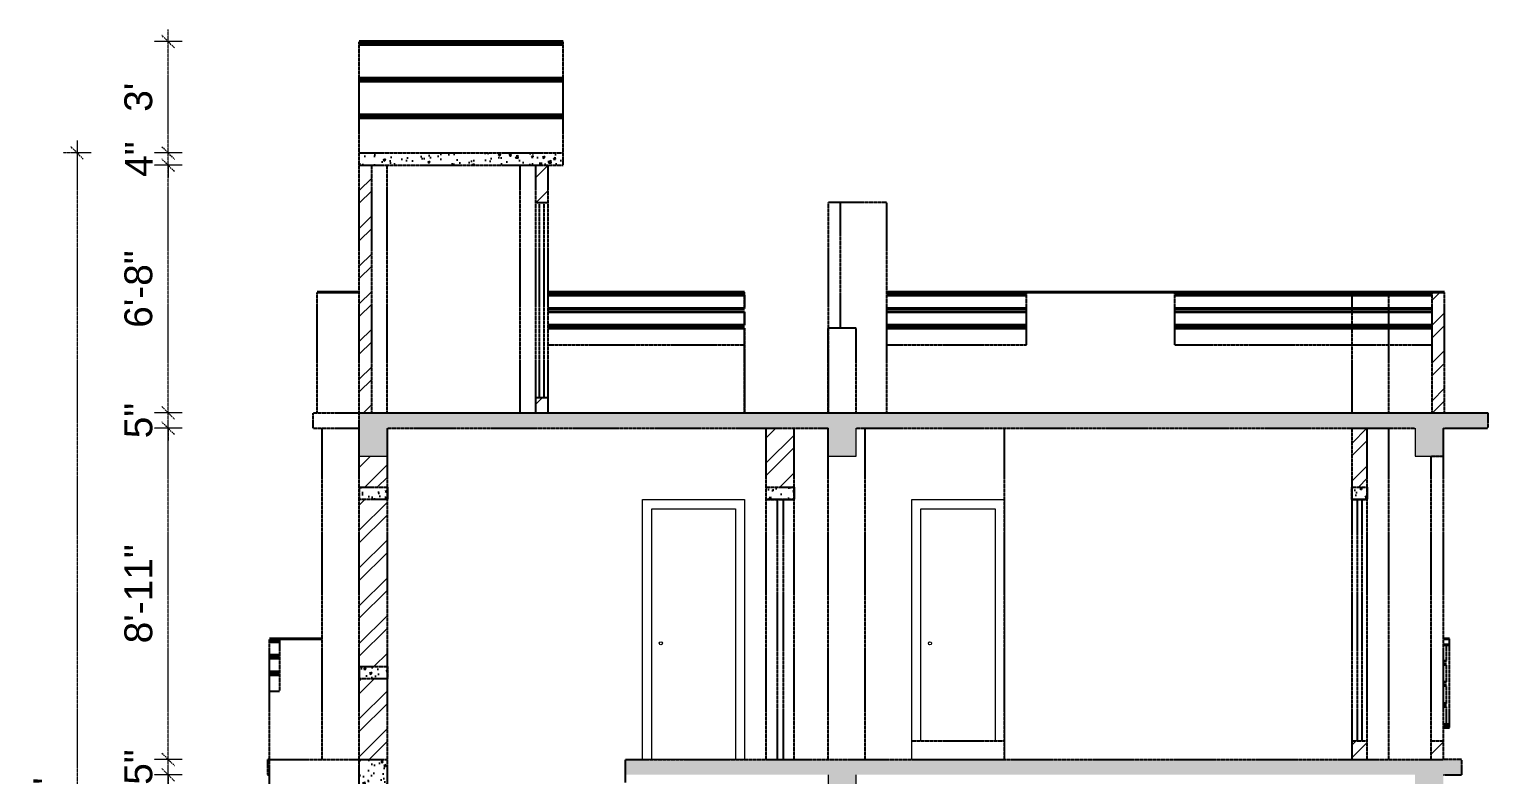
# Model space of a CAD drawing. Header units: inches. Extents: x 24614 to 27792, y -6849 to -4602.
# Drawn here: x 26138.7 to 26610.2, y -5661.6 to -5420.6 of the extents above; entities that cross this region are included whole.
import ezdxf

# ---------------------------------------------------------------- set-up
doc = ezdxf.new("R2010")
doc.units = ezdxf.units.IN
doc.header["$LTSCALE"] = 0.5
doc.header["$MEASUREMENT"] = 0
doc.header["$PDMODE"] = 66
doc.linetypes.add('DASH', pattern=[0.35, 0.25, -0.1])
doc.layers.add('A-Wall', color=7, linetype='Continuous')
for name, color, linetype, lineweight in [('A_Title Text', 105, 'Continuous', 60), ('Dimention', 5, 'Continuous', 20), ('door', 202, 'Continuous', 5), ('ELEVATION', 85, 'Continuous', 9), ('Elevation 2', 31, 'Continuous', 40), ('Toilet', 7, 'Continuous', 25)]:
    doc.layers.add(name, color=color, linetype=linetype, lineweight=lineweight)
doc.styles.add('arial', font='arial.ttf')
doc.dimstyles.new('Sudeep', dxfattribs={"dimtxt": 6, "dimasz": 4, "dimexe": 4.5, "dimexo": 4.5, "dimgap": 5, "dimtad": 1, "dimdec": 0, "dimlunit": 4, "dimtxsty": 'arial', "dimblk": 'OBLIQUE', "dimcen": 250, "dimdle": 4, "dimclrd": 86, "dimclre": 5, "dimclrt": 1, "dimadec": 0, "dimazin": 0, "dimtfac": 1, "dimtdec": 0, "dimtix": 1, "dimtmove": 1, "dimatfit": 3, "dimldrblk": 'OBLIQUE', "dimfxl": 4.5, "dimfxlon": 1, "dimfrac": 2, "dimlwd": 15, "dimlwe": 13, "dimarcsym": 0})
pattern_1 = [(50, (6466.97, -3563.903), (7.1726018, -0.6275213), [0.75, -8.25]), (355, (6466.97, -3563.903), (-1.3875133, 7.5219213), [0.6, -6.6]), (100.451444, (6467.568, -3563.955), (5.7850885, 6.8944), [0.637402, -7.011421]), (46.1842, (6466.97, -3561.903), (10.6724133, -1.655193), [1.125, -12.375]), (96.635635, (6467.859, -3562.041), (9.3466195, 9.741186), [0.9561034, -10.5171376]), (351.184164, (6466.97, -3561.903), (9.3466195, 9.741186), [0.9, -9.9]), (21, (6467.97, -3562.403), (5.9690705, -4.0261889), [0.75, -8.25]), (326, (6467.97, -3562.403), (2.4331533, 7.2515005), [0.6, -6.6]), (71.451445, (6468.4675, -3562.738), (8.4022238, 3.2253115), [0.637402, -7.011421]), (37.5, (6466.97, -3563.9027), (0.12159855, 3.32893854), [0, -6.52, 0, -6.7, 0, -6.625]), (7.5, (6466.97, -3563.9027), (2.6306954, 3.9441171), [0, -3.82, 0, -6.37, 0, -2.525]), (327.5, (6464.74, -3563.9027), (5.33822436, -0.2255487), [0, -2.5, 0, -7.8, 0, -10.35]), (317.5, (6463.74, -3563.9027), (5.8318617, 1.0010498), [0, -3.25, 0, -5.18, 0, -7.35])]
pattern_2 = [(45, (6466.97, -3563.903), (-6.098796, 6.098796), []), (45, (6471.036, -3563.903), (-6.098796, 6.098796), [])]

# ---------------------------------------------------------------- blocks, each defined once
blk = doc.blocks.new('_Oblique')
at = {"color": 0, "linetype": 'ByBlock', "lineweight": -2}
blk.add_line((-0.5, -0.5), (0.5, 0.5), dxfattribs=at)
blk = doc.blocks.new('*D1473')
at = {"layer": 'A_Title Text', "color": 86, "linetype": 'DASH', "lineweight": 15, "ltscale": 0.1, "transparency": 16777216}
blk.add_line((26183.62, -5772.61), (26183.62, -5657.61), dxfattribs=at)
at = {"layer": 'A_Title Text', "color": 5, "linetype": 'DASH', "lineweight": 13, "ltscale": 0.1, "transparency": 16777216}
for p, q in [((26188.12, -5661.61), (26179.12, -5661.61)), ((26188.12, -5768.61), (26179.12, -5768.61))]:
    blk.add_line(p, q, dxfattribs=at)
at = {"layer": 'Defpoints', "color": 0, "linetype": 'DASH', "ltscale": 0.1, "transparency": 16777216}
for p in [(26183.62, -5661.61), (26343.12, -5661.61), (26348.67, -5768.61)]:
    blk.add_point(p, dxfattribs=at)
at = {"layer": 'A_Title Text', "color": 86, "linetype": 'DASH', "lineweight": 15, "ltscale": 0.1, "transparency": 16777216, "xscale": 4, "yscale": 4, "zscale": 4}
for p, rotation in [((26183.62, -5661.61), 90), ((26183.62, -5768.61), 270)]:
    blk.add_blockref('_Oblique', p, dxfattribs=dict(at, rotation=rotation))
at = {"layer": 'A_Title Text', "color": 1, "linetype": 'DASH', "ltscale": 0.1, "transparency": 16777216, "insert": (26174.03, -5715.11), "char_height": 9, "attachment_point": 5, "rotation": 90, "style": 'arial'}
blk.add_mtext('8\'-11"', dxfattribs=at)
blk = doc.blocks.new('*D1474')
at = {"layer": 'A_Title Text', "color": 86, "linetype": 'DASH', "lineweight": 15, "ltscale": 0.1, "transparency": 16777216}
for p, q in [((26183.62, -5656.61), (26183.62, -5652.61)), ((26183.62, -5661.61), (26183.62, -5656.61)), ((26183.62, -5661.61), (26183.62, -5665.61))]:
    blk.add_line(p, q, dxfattribs=at)
at = {"layer": 'A_Title Text', "color": 5, "linetype": 'DASH', "lineweight": 13, "ltscale": 0.1, "transparency": 16777216}
for p, q in [((26188.12, -5656.61), (26179.12, -5656.61)), ((26188.12, -5661.61), (26179.12, -5661.61))]:
    blk.add_line(p, q, dxfattribs=at)
at = {"layer": 'Defpoints', "color": 0, "linetype": 'DASH', "ltscale": 0.1, "transparency": 16777216}
for p in [(26183.62, -5656.61), (26331.46, -5656.61), (26343.12, -5661.61)]:
    blk.add_point(p, dxfattribs=at)
at = {"layer": 'A_Title Text', "color": 86, "linetype": 'DASH', "lineweight": 15, "ltscale": 0.1, "transparency": 16777216, "xscale": 4, "yscale": 4, "zscale": 4}
for p, rotation in [((26183.62, -5656.61), 270), ((26183.62, -5661.61), 90)]:
    blk.add_blockref('_Oblique', p, dxfattribs=dict(at, rotation=rotation))
at = {"layer": 'A_Title Text', "color": 1, "linetype": 'DASH', "ltscale": 0.1, "transparency": 16777216, "insert": (26174.04, -5659.11), "char_height": 9, "attachment_point": 5, "rotation": 90, "style": 'arial'}
blk.add_mtext('5"', dxfattribs=at)
blk = doc.blocks.new('*D1475')
at = {"layer": 'A_Title Text', "color": 5, "linetype": 'DASH', "lineweight": 13, "ltscale": 0.1, "transparency": 16777216}
for p, q in [((26188.12, -5549.61), (26179.12, -5549.61)), ((26188.12, -5656.61), (26179.12, -5656.61))]:
    blk.add_line(p, q, dxfattribs=at)
at = {"layer": 'A_Title Text', "color": 86, "linetype": 'DASH', "lineweight": 15, "ltscale": 0.1, "transparency": 16777216}
blk.add_line((26183.62, -5660.61), (26183.62, -5545.61), dxfattribs=at)
at = {"layer": 'Defpoints', "color": 0, "linetype": 'DASH', "ltscale": 0.1, "transparency": 16777216}
for p in [(26183.62, -5549.61), (26230.44, -5549.61), (26331.46, -5656.61)]:
    blk.add_point(p, dxfattribs=at)
at = {"layer": 'A_Title Text', "color": 86, "linetype": 'DASH', "lineweight": 15, "ltscale": 0.1, "transparency": 16777216, "xscale": 4, "yscale": 4, "zscale": 4}
for p, rotation in [((26183.62, -5549.61), 90), ((26183.62, -5656.61), 270)]:
    blk.add_blockref('_Oblique', p, dxfattribs=dict(at, rotation=rotation))
at = {"layer": 'A_Title Text', "color": 1, "linetype": 'DASH', "ltscale": 0.1, "transparency": 16777216, "insert": (26174.03, -5603.11), "char_height": 9, "attachment_point": 5, "rotation": 90, "style": 'arial'}
blk.add_mtext('8\'-11"', dxfattribs=at)
blk = doc.blocks.new('*D1476')
at = {"layer": 'A_Title Text', "color": 5, "linetype": 'DASH', "lineweight": 13, "ltscale": 0.1, "transparency": 16777216}
for p, q in [((26188.12, -5544.61), (26179.12, -5544.61)), ((26188.12, -5549.61), (26179.12, -5549.61))]:
    blk.add_line(p, q, dxfattribs=at)
at = {"layer": 'A_Title Text', "color": 86, "linetype": 'DASH', "lineweight": 15, "ltscale": 0.1, "transparency": 16777216}
for p, q in [((26183.62, -5544.61), (26183.62, -5540.61)), ((26183.62, -5549.61), (26183.62, -5544.61)), ((26183.62, -5549.61), (26183.62, -5553.61))]:
    blk.add_line(p, q, dxfattribs=at)
at = {"layer": 'Defpoints', "color": 0, "linetype": 'DASH', "ltscale": 0.1, "transparency": 16777216}
for p in [(26183.62, -5544.61), (26230.44, -5544.61), (26230.44, -5549.61)]:
    blk.add_point(p, dxfattribs=at)
at = {"layer": 'A_Title Text', "color": 86, "linetype": 'DASH', "lineweight": 15, "ltscale": 0.1, "transparency": 16777216, "xscale": 4, "yscale": 4, "zscale": 4}
for p, rotation in [((26183.62, -5544.61), 270), ((26183.62, -5549.61), 90)]:
    blk.add_blockref('_Oblique', p, dxfattribs=dict(at, rotation=rotation))
at = {"layer": 'A_Title Text', "color": 1, "linetype": 'DASH', "ltscale": 0.1, "transparency": 16777216, "insert": (26174.04, -5547.11), "char_height": 9, "attachment_point": 5, "rotation": 90, "style": 'arial'}
blk.add_mtext('5"', dxfattribs=at)
blk = doc.blocks.new('*D1477')
at = {"layer": 'A_Title Text', "color": 5, "linetype": 'DASH', "lineweight": 13, "ltscale": 0.1, "transparency": 16777216}
for p, q in [((26188.12, -5464.61), (26179.12, -5464.61)), ((26188.12, -5544.61), (26179.12, -5544.61))]:
    blk.add_line(p, q, dxfattribs=at)
at = {"layer": 'A_Title Text', "color": 86, "linetype": 'DASH', "lineweight": 15, "ltscale": 0.1, "transparency": 16777216}
blk.add_line((26183.62, -5548.61), (26183.62, -5460.61), dxfattribs=at)
at = {"layer": 'Defpoints', "color": 0, "linetype": 'DASH', "ltscale": 0.1, "transparency": 16777216}
for p in [(26183.62, -5464.61), (26245.41, -5464.61), (26230.44, -5544.61)]:
    blk.add_point(p, dxfattribs=at)
at = {"layer": 'A_Title Text', "color": 86, "linetype": 'DASH', "lineweight": 15, "ltscale": 0.1, "transparency": 16777216, "xscale": 4, "yscale": 4, "zscale": 4}
for p, rotation in [((26183.62, -5464.61), 90), ((26183.62, -5544.61), 270)]:
    blk.add_blockref('_Oblique', p, dxfattribs=dict(at, rotation=rotation))
at = {"layer": 'A_Title Text', "color": 1, "linetype": 'DASH', "ltscale": 0.1, "transparency": 16777216, "insert": (26174.03, -5504.61), "char_height": 9, "attachment_point": 5, "rotation": 90, "style": 'arial'}
blk.add_mtext('6\'-8"', dxfattribs=at)
blk = doc.blocks.new('*D1478')
at = {"layer": 'A_Title Text', "color": 86, "linetype": 'DASH', "lineweight": 15, "ltscale": 0.1, "transparency": 16777216}
for p, q in [((26183.62, -5460.61), (26183.62, -5456.61)), ((26183.62, -5464.61), (26183.62, -5460.61)), ((26183.62, -5464.61), (26183.62, -5468.61))]:
    blk.add_line(p, q, dxfattribs=at)
at = {"layer": 'A_Title Text', "color": 5, "linetype": 'DASH', "lineweight": 13, "ltscale": 0.1, "transparency": 16777216}
for p, q in [((26188.12, -5460.61), (26179.12, -5460.61)), ((26188.12, -5464.61), (26179.12, -5464.61))]:
    blk.add_line(p, q, dxfattribs=at)
at = {"layer": 'Defpoints', "color": 0, "linetype": 'DASH', "ltscale": 0.1, "transparency": 16777216}
for p in [(26183.62, -5460.61), (26245.41, -5460.61), (26245.41, -5464.61)]:
    blk.add_point(p, dxfattribs=at)
at = {"layer": 'A_Title Text', "color": 86, "linetype": 'DASH', "lineweight": 15, "ltscale": 0.1, "transparency": 16777216, "xscale": 4, "yscale": 4, "zscale": 4}
for p, rotation in [((26183.62, -5460.61), 270), ((26183.62, -5464.61), 90)]:
    blk.add_blockref('_Oblique', p, dxfattribs=dict(at, rotation=rotation))
at = {"layer": 'A_Title Text', "color": 1, "linetype": 'DASH', "ltscale": 0.1, "transparency": 16777216, "insert": (26174.12, -5462.61), "char_height": 9, "attachment_point": 5, "rotation": 90, "style": 'arial'}
blk.add_mtext('4"', dxfattribs=at)
blk = doc.blocks.new('*D1479')
at = {"layer": 'A_Title Text', "color": 86, "linetype": 'DASH', "lineweight": 15, "ltscale": 0.1, "transparency": 16777216}
blk.add_line((26183.62, -5464.61), (26183.62, -5420.61), dxfattribs=at)
at = {"layer": 'A_Title Text', "color": 5, "linetype": 'DASH', "lineweight": 13, "ltscale": 0.1, "transparency": 16777216}
for p, q in [((26188.12, -5424.61), (26179.12, -5424.61)), ((26188.12, -5460.61), (26179.12, -5460.61))]:
    blk.add_line(p, q, dxfattribs=at)
at = {"layer": 'Defpoints', "color": 0, "linetype": 'DASH', "ltscale": 0.1, "transparency": 16777216}
for p in [(26183.62, -5424.61), (26245.41, -5424.61), (26245.41, -5460.61)]:
    blk.add_point(p, dxfattribs=at)
at = {"layer": 'A_Title Text', "color": 86, "linetype": 'DASH', "lineweight": 15, "ltscale": 0.1, "transparency": 16777216, "xscale": 4, "yscale": 4, "zscale": 4}
for p, rotation in [((26183.62, -5424.61), 90), ((26183.62, -5460.61), 270)]:
    blk.add_blockref('_Oblique', p, dxfattribs=dict(at, rotation=rotation))
at = {"layer": 'A_Title Text', "color": 1, "linetype": 'DASH', "ltscale": 0.1, "transparency": 16777216, "insert": (26174.02, -5442.61), "char_height": 9, "attachment_point": 5, "rotation": 90, "style": 'arial'}
blk.add_mtext("3'", dxfattribs=at)
blk = doc.blocks.new('*D1480')
at = {"layer": 'A_Title Text', "color": 86, "linetype": 'DASH', "lineweight": 15, "ltscale": 0.1, "transparency": 16777216}
blk.add_line((26154.19, -5456.61), (26154.19, -5884.61), dxfattribs=at)
at = {"layer": 'A_Title Text', "color": 5, "linetype": 'DASH', "lineweight": 13, "ltscale": 0.1, "transparency": 16777216}
for p, q in [((26158.69, -5460.61), (26149.69, -5460.61)), ((26158.69, -5880.61), (26149.69, -5880.61))]:
    blk.add_line(p, q, dxfattribs=at)
at = {"layer": 'Defpoints', "color": 0, "linetype": 'DASH', "ltscale": 0.1, "transparency": 16777216}
for p in [(26245.41, -5460.61), (26154.19, -5880.61), (26245.41, -5880.61)]:
    blk.add_point(p, dxfattribs=at)
at = {"layer": 'A_Title Text', "color": 86, "linetype": 'DASH', "lineweight": 15, "ltscale": 0.1, "transparency": 16777216, "xscale": 4, "yscale": 4, "zscale": 4}
for p, rotation in [((26154.19, -5460.61), 90), ((26154.19, -5880.61), 270)]:
    blk.add_blockref('_Oblique', p, dxfattribs=dict(at, rotation=rotation))
at = {"layer": 'A_Title Text', "color": 1, "linetype": 'DASH', "ltscale": 0.1, "transparency": 16777216, "insert": (26144.59, -5670.61), "char_height": 9, "attachment_point": 5, "rotation": 90, "style": 'arial'}
blk.add_mtext("35'", dxfattribs=at)

msp = doc.modelspace()

# ---------------------------------------------------------------- hatches: boundary and pattern name
at = {"layer": 'A-Wall', "ltscale": 40, "true_color": 0xf26722}
h = msp.add_hatch(dxfattribs=at)
h.set_pattern_fill('AR-CONC', color=30)
h.set_pattern_definition(pattern_1)
h.paths.add_polyline_path([(26245.41, -5460.61), (26245.41, -5464.61), (26311.35, -5464.61), (26311.35, -5460.61)])
h = msp.add_hatch(dxfattribs=at)
h.set_pattern_fill('AR-CONC', color=30)
h.set_pattern_definition(pattern_1)
h.paths.add_polyline_path([(26254.47, -5549.61), (26396.97, -5549.61), (26396.97, -5558.61), (26405.97, -5558.61), (26405.97, -5549.61), (26586.69, -5549.61), (26586.69, -5558.61), (26595.85, -5558.61), (26595.85, -5549.61), (26610.22, -5549.61), (26610.22, -5544.61), (26245.41, -5544.61), (26245.41, -5549.61), (26245.41, -5558.61), (26254.47, -5558.61)])
h = msp.add_hatch(dxfattribs=at)
h.set_pattern_fill('AR-CONC', color=30)
h.set_pattern_definition(pattern_1)
h.paths.add_polyline_path([(26254.47, -5568.61), (26245.47, -5568.61), (26245.47, -5572.61), (26254.47, -5572.61)])
h = msp.add_hatch(dxfattribs=at)
h.set_pattern_fill('AR-CONC', color=30)
h.set_pattern_definition(pattern_1)
h.paths.add_polyline_path([(26376.97, -5568.61), (26376.97, -5572.61), (26385.97, -5572.61), (26385.97, -5568.61)])
h = msp.add_hatch(dxfattribs=at)
h.set_pattern_fill('AR-CONC', color=30)
h.set_pattern_definition(pattern_1)
h.paths.add_polyline_path([(26566.22, -5568.61), (26566.22, -5572.61), (26571.22, -5572.61), (26571.22, -5568.61)])
h = msp.add_hatch(dxfattribs=at)
h.set_pattern_fill('AR-CONC', color=30)
h.set_pattern_definition(pattern_1)
h.paths.add_polyline_path([(26245.47, -5626.61), (26245.47, -5630.61), (26254.47, -5630.61), (26254.47, -5626.61)])
h = msp.add_hatch(dxfattribs=at)
h.set_pattern_fill('AR-CONC', color=30)
h.set_pattern_definition(pattern_1)
h.paths.add_polyline_path([(26245.41, -5670.61), (26254.47, -5670.61), (26254.47, -5661.61), (26254.47, -5656.61), (26245.41, -5656.61)])
h = msp.add_hatch(dxfattribs=at)
h.set_pattern_fill('AR-CONC', color=30)
h.set_pattern_definition(pattern_1)
h.paths.add_polyline_path([(26405.97, -5661.61), (26586.69, -5661.61), (26586.69, -5670.61), (26595.85, -5670.61), (26595.85, -5661.61), (26601.85, -5661.61), (26601.85, -5656.61), (26595.85, -5656.61), (26331.46, -5656.61), (26331.46, -5661.61), (26396.97, -5661.61), (26396.97, -5670.61), (26405.97, -5670.61)])
at = {"layer": 'Dimention', "ltscale": 40, "true_color": 0xf26722}
h = msp.add_hatch(dxfattribs=at)
h.set_pattern_fill('ANSI32', color=30, scale=23)
h.set_pattern_definition(pattern_2)
h.paths.add_polyline_path([(26245.41, -5544.61), (26249.41, -5544.61), (26249.41, -5464.61), (26245.41, -5464.61)])
h = msp.add_hatch(dxfattribs=at)
h.set_pattern_fill('ANSI32', color=30, scale=23)
h.set_pattern_definition(pattern_2)
h.paths.add_polyline_path([(26306.35, -5464.61), (26302.35, -5464.61), (26302.35, -5476.61), (26306.35, -5476.61)])
h = msp.add_hatch(dxfattribs=at)
h.set_pattern_fill('ANSI32', color=30, scale=23)
h.set_pattern_definition(pattern_2)
h.paths.add_polyline_path([(26596.22, -5505.61), (26592.22, -5505.61), (26592.22, -5544.61), (26596.22, -5544.61)])
h = msp.add_hatch(dxfattribs=at)
h.set_pattern_fill('ANSI32', color=30, scale=23)
h.set_pattern_definition(pattern_2)
h.paths.add_polyline_path([(26306.35, -5539.61), (26302.35, -5539.61), (26302.35, -5544.61), (26306.35, -5544.61)])
h = msp.add_hatch(dxfattribs=at)
h.set_pattern_fill('ANSI32', color=30, scale=23)
h.set_pattern_definition(pattern_2)
h.paths.add_polyline_path([(26385.97, -5549.61), (26376.97, -5549.61), (26376.97, -5568.61), (26385.97, -5568.61)])
h = msp.add_hatch(dxfattribs=at)
h.set_pattern_fill('ANSI32', color=30, scale=23)
h.set_pattern_definition(pattern_2)
h.paths.add_polyline_path([(26566.22, -5568.61), (26571.22, -5568.61), (26571.22, -5549.61), (26566.22, -5549.61)])
h = msp.add_hatch(dxfattribs=at)
h.set_pattern_fill('ANSI32', color=30, scale=23)
h.set_pattern_definition(pattern_2)
h.paths.add_polyline_path([(26254.47, -5558.61), (26245.41, -5558.61), (26245.41, -5568.61), (26254.47, -5568.61)])
h = msp.add_hatch(dxfattribs=at)
h.set_pattern_fill('ANSI32', color=30, scale=23)
h.set_pattern_definition(pattern_2)
h.paths.add_polyline_path([(26245.41, -5626.61), (26254.47, -5626.61), (26254.47, -5572.61), (26245.41, -5572.61)])
h = msp.add_hatch(dxfattribs=at)
h.set_pattern_fill('ANSI32', color=30, scale=23)
h.set_pattern_definition(pattern_2)
h.paths.add_polyline_path([(26254.47, -5630.61), (26245.41, -5630.61), (26245.41, -5656.61), (26254.47, -5656.61)])
h = msp.add_hatch(dxfattribs=at)
h.set_pattern_fill('ANSI32', color=30, scale=23)
h.set_pattern_definition(pattern_2)
h.paths.add_polyline_path([(26566.22, -5656.61), (26571.22, -5656.61), (26571.22, -5650.61), (26566.22, -5650.61)])
h = msp.add_hatch(dxfattribs=at)
h.set_pattern_fill('ANSI32', color=30, scale=23)
h.set_pattern_definition(pattern_2)
h.paths.add_polyline_path([(26591.85, -5656.61), (26595.85, -5656.61), (26595.85, -5650.61), (26591.85, -5650.61)])

# ---------------------------------------------------------------- linework, layer by layer
at = {"layer": 'A-Wall', "color": 30, "ltscale": 40, "true_color": 0xf26722}
msp.add_line((26245.41, -5544.61), (26610.22, -5544.61), dxfattribs=at)
at = {"layer": 'door'}
for points in [[(26336.98, -5572.61), (26369.97, -5572.61), (26369.97, -5656.61), (26336.98, -5656.61)], [(26423.97, -5572.61), (26453.97, -5572.61), (26453.97, -5656.61), (26423.97, -5656.61)]]:
    msp.add_lwpolyline(points, close=True, dxfattribs=at)
for points in [[(26339.98, -5656.61), (26339.98, -5575.61), (26366.97, -5575.61), (26366.97, -5656.61)], [(26426.97, -5650.61), (26426.97, -5575.61), (26450.97, -5575.61), (26450.97, -5650.61)]]:
    msp.add_lwpolyline(points, dxfattribs=at)
for centre in [(26342.89, -5619.1), (26429.88, -5619.1)]:
    msp.add_circle(centre, 0.5, dxfattribs=at)
at = {"layer": 'ELEVATION'}
for points in [[(26245.41, -5549.61), (26245.41, -5558.61), (26254.47, -5558.61), (26254.47, -5549.61)], [(26396.97, -5549.61), (26396.97, -5558.61), (26405.97, -5558.61), (26405.97, -5549.61)], [(26586.69, -5549.61), (26586.69, -5558.61), (26595.85, -5558.61), (26595.85, -5549.61)], [(26245.41, -5656.61), (26245.41, -5670.61), (26254.47, -5670.61), (26254.47, -5661.61)], [(26396.97, -5661.61), (26396.97, -5670.61), (26405.97, -5670.61), (26405.97, -5661.61)]]:
    msp.add_lwpolyline(points, dxfattribs=at)
at = {"layer": 'Elevation 2'}
for p, q in [((26245.41, -5424.61), (26311.35, -5424.61)), ((26245.41, -5425.61), (26311.35, -5425.61)), ((26245.41, -5436.44), (26311.35, -5436.44)), ((26245.41, -5437.44), (26311.35, -5437.44)), ((26245.41, -5448.27), (26311.35, -5448.27)), ((26245.41, -5449.27), (26311.35, -5449.27)), ((26231.79, -5505.61), (26245.41, -5505.61)), ((26306.35, -5505.61), (26369.97, -5505.61)), ((26306.35, -5506.61), (26369.97, -5506.61)), ((26415.97, -5505.61), (26596.22, -5505.61)), ((26415.97, -5506.61), (26461.09, -5506.61)), ((26509.09, -5506.61), (26592.22, -5506.61)), ((26306.35, -5510.94), (26369.97, -5510.94)), ((26306.35, -5511.94), (26369.97, -5511.94)), ((26415.97, -5510.94), (26461.09, -5510.94)), ((26415.97, -5511.94), (26461.09, -5511.94)), ((26509.09, -5510.94), (26592.22, -5510.94)), ((26509.09, -5511.94), (26592.22, -5511.94)), ((26306.35, -5516.27), (26369.97, -5516.27)), ((26415.97, -5516.27), (26461.09, -5516.27)), ((26509.09, -5516.27), (26592.22, -5516.27)), ((26306.35, -5517.27), (26369.97, -5517.27)), ((26415.97, -5517.27), (26461.09, -5517.27)), ((26509.09, -5517.27), (26592.22, -5517.27)), ((26216.35, -5617.61), (26233.4, -5617.61)), ((26216.35, -5617.61), (26233.4, -5617.61)), ((26216.35, -5618.61), (26219.66, -5618.61)), ((26595.85, -5617.61), (26597.85, -5617.61)), ((26595.85, -5619.61), (26597.85, -5619.61)), ((26216.35, -5622.94), (26219.66, -5622.94)), ((26216.35, -5623.94), (26219.66, -5623.94)), ((26595.85, -5624.91), (26596.85, -5624.91)), ((26216.35, -5628.27), (26219.66, -5628.27)), ((26216.35, -5629.27), (26219.66, -5629.27)), ((26595.85, -5625.91), (26596.85, -5625.91)), ((26595.85, -5631.71), (26596.85, -5631.71)), ((26595.85, -5632.71), (26596.85, -5632.71)), ((26595.85, -5638.51), (26596.85, -5638.51)), ((26595.85, -5639.51), (26596.85, -5639.51)), ((26595.85, -5645.31), (26597.85, -5645.31)), ((26595.85, -5646.31), (26597.85, -5646.31))]:
    msp.add_line(p, q, dxfattribs=at)
at = {"layer": 'Toilet', "color": 1, "linetype": 'DASH', "ltscale": 0.1}
for p, q in [((26245.41, -5460.61), (26245.41, -5424.61)), ((26311.35, -5460.61), (26311.35, -5424.61)), ((26245.41, -5549.61), (26245.41, -5460.61)), ((26245.41, -5460.61), (26311.35, -5460.61)), ((26245.41, -5464.61), (26311.35, -5464.61)), ((26249.41, -5544.61), (26249.41, -5464.61)), ((26254.41, -5544.61), (26254.41, -5464.61)), ((26297.35, -5464.61), (26297.35, -5544.61)), ((26302.35, -5464.61), (26302.35, -5544.61)), ((26306.35, -5464.61), (26306.35, -5544.61)), ((26311.35, -5464.61), (26311.35, -5460.61)), ((26302.35, -5476.61), (26306.35, -5476.61)), ((26303.6, -5476.61), (26303.6, -5539.61)), ((26305.1, -5476.61), (26305.1, -5539.61)), ((26415.97, -5476.61), (26396.97, -5476.61)), ((26396.97, -5476.61), (26396.97, -5517.27)), ((26400.97, -5517.27), (26400.97, -5476.61)), ((26415.97, -5544.61), (26415.97, -5476.61)), ((26231.79, -5544.61), (26231.79, -5505.61)), ((26231.79, -5505.61), (26245.41, -5505.61)), ((26369.97, -5505.61), (26306.35, -5505.61)), ((26369.97, -5510.94), (26369.97, -5505.61)), ((26369.97, -5506.61), (26369.97, -5510.94)), ((26596.22, -5505.61), (26415.97, -5505.61)), ((26461.09, -5522.61), (26461.09, -5505.61)), ((26509.09, -5522.61), (26509.09, -5505.61)), ((26566.22, -5505.61), (26566.22, -5544.61)), ((26578.22, -5544.61), (26578.22, -5505.61)), ((26592.22, -5544.61), (26592.22, -5505.61)), ((26596.22, -5544.61), (26596.22, -5505.61)), ((26369.97, -5511.94), (26369.97, -5516.27)), ((26369.97, -5516.27), (26369.97, -5511.94)), ((26369.97, -5517.27), (26369.97, -5544.61)), ((26369.97, -5544.61), (26369.97, -5517.27)), ((26396.97, -5517.27), (26396.97, -5544.61)), ((26396.97, -5544.61), (26396.97, -5517.27)), ((26405.97, -5517.27), (26396.97, -5517.27)), ((26405.97, -5544.61), (26405.97, -5517.27)), ((26405.97, -5544.61), (26405.97, -5517.27)), ((26306.35, -5522.61), (26369.97, -5522.61)), ((26415.97, -5522.61), (26461.09, -5522.61)), ((26509.09, -5522.61), (26592.22, -5522.61)), ((26302.35, -5539.61), (26306.35, -5539.61)), ((26230.44, -5544.61), (26245.41, -5544.61)), ((26230.44, -5549.61), (26230.44, -5544.61)), ((26610.22, -5544.61), (26610.22, -5549.61)), ((26230.44, -5549.61), (26245.41, -5549.61)), ((26233.4, -5656.61), (26233.4, -5549.61)), ((26245.41, -5656.61), (26245.41, -5549.61)), ((26254.47, -5549.61), (26396.97, -5549.61)), ((26254.47, -5656.61), (26254.47, -5549.61)), ((26376.97, -5656.61), (26376.97, -5549.61)), ((26385.97, -5656.61), (26385.97, -5549.61)), ((26396.97, -5656.61), (26396.97, -5549.61)), ((26405.97, -5549.61), (26586.69, -5549.61)), ((26408.97, -5656.61), (26408.97, -5549.61)), ((26453.97, -5656.61), (26453.97, -5549.61)), ((26566.22, -5549.61), (26566.22, -5656.61)), ((26571.22, -5656.61), (26571.22, -5549.61)), ((26578.22, -5656.61), (26578.22, -5549.61)), ((26595.85, -5549.61), (26610.22, -5549.61)), ((26595.85, -5656.61), (26595.85, -5549.61)), ((26591.85, -5656.61), (26591.85, -5558.61)), ((26591.85, -5558.61), (26595.85, -5558.61)), ((26376.97, -5572.61), (26385.97, -5572.61)), ((26380.47, -5572.61), (26380.47, -5656.61)), ((26382.47, -5572.61), (26382.47, -5656.61)), ((26566.22, -5572.61), (26571.22, -5572.61)), ((26567.97, -5572.61), (26567.97, -5650.61)), ((26569.47, -5572.61), (26569.47, -5650.61)), ((26216.35, -5656.61), (26216.35, -5617.61)), ((26219.66, -5617.61), (26219.66, -5634.61)), ((26596.85, -5624.91), (26596.85, -5619.61)), ((26597.85, -5646.31), (26597.85, -5617.61)), ((26596.85, -5631.71), (26596.85, -5625.91)), ((26216.35, -5634.61), (26219.66, -5634.61)), ((26596.85, -5638.51), (26596.85, -5632.71)), ((26596.85, -5645.31), (26596.85, -5639.51)), ((26423.97, -5650.61), (26453.97, -5650.61)), ((26566.22, -5650.61), (26571.22, -5650.61)), ((26591.85, -5650.61), (26595.85, -5650.61)), ((26216.35, -5656.61), (26215.73, -5656.61)), ((26215.73, -5656.61), (26215.73, -5661.61)), ((26216.35, -5880.61), (26216.35, -5656.61)), ((26216.35, -5656.61), (26245.41, -5656.61)), ((26245.41, -5656.61), (26254.47, -5656.61)), ((26245.41, -5768.61), (26245.41, -5656.61)), ((26254.47, -5723.81), (26254.47, -5656.61)), ((26331.46, -5656.61), (26595.85, -5656.61)), ((26423.97, -5656.61), (26453.97, -5656.61)), ((26215.73, -5661.61), (26216.35, -5661.61))]:
    msp.add_line(p, q, dxfattribs=at)
for points in [[(26254.47, -5572.61), (26245.47, -5572.61), (26245.47, -5568.61), (26254.47, -5568.61)], [(26385.97, -5572.61), (26376.97, -5572.61), (26376.97, -5568.61), (26385.97, -5568.61)], [(26571.22, -5572.61), (26566.22, -5572.61), (26566.22, -5568.61), (26571.22, -5568.61)], [(26254.47, -5630.61), (26245.47, -5630.61), (26245.47, -5626.61), (26254.47, -5626.61)]]:
    msp.add_lwpolyline(points, close=True, dxfattribs=at)
for points in [[(26331.46, -5664.07), (26331.46, -5656.61)], [(26595.85, -5661.61), (26601.85, -5661.61), (26601.85, -5656.61), (26595.85, -5656.61)]]:
    msp.add_lwpolyline(points, dxfattribs=at)

# ---------------------------------------------------------------- dimensions: what is measured, and where the dimension line sits
at = {"layer": 'A_Title Text', "color": 1, "linetype": 'DASH', "ltscale": 0.1}
for base, p1, p2, picture, middle in [((26183.62, -5424.61), (26245.41, -5460.61), (26245.41, -5424.61), '*D1479', (26174.02, -5442.61)), ((26154.19, -5880.61), (26245.41, -5460.61), (26245.41, -5880.61), '*D1480', (26144.59, -5670.61)), ((26183.62, -5460.61), (26245.41, -5464.61), (26245.41, -5460.61), '*D1478', (26174.12, -5462.61)), ((26183.62, -5464.61), (26230.44, -5544.61), (26245.41, -5464.61), '*D1477', (26174.03, -5504.61)), ((26183.62, -5544.61), (26230.44, -5549.61), (26230.44, -5544.61), '*D1476', (26174.04, -5547.11)), ((26183.62, -5549.61), (26331.46, -5656.61), (26230.44, -5549.61), '*D1475', (26174.03, -5603.11)), ((26183.62, -5656.61), (26343.12, -5661.61), (26331.46, -5656.61), '*D1474', (26174.04, -5659.11)), ((26183.62, -5661.61), (26348.67, -5768.61), (26343.12, -5661.61), '*D1473', (26174.03, -5715.11))]:
    dim = msp.add_linear_dim(base=base, p1=p1, p2=p2, angle=90, dimstyle='Sudeep', override={"dimtxt": 9}, dxfattribs=at)
    dim.commit()
    dim.dimension.update_dxf_attribs({"geometry": picture, "text_midpoint": middle})

doc.saveas('drawing.dxf')
